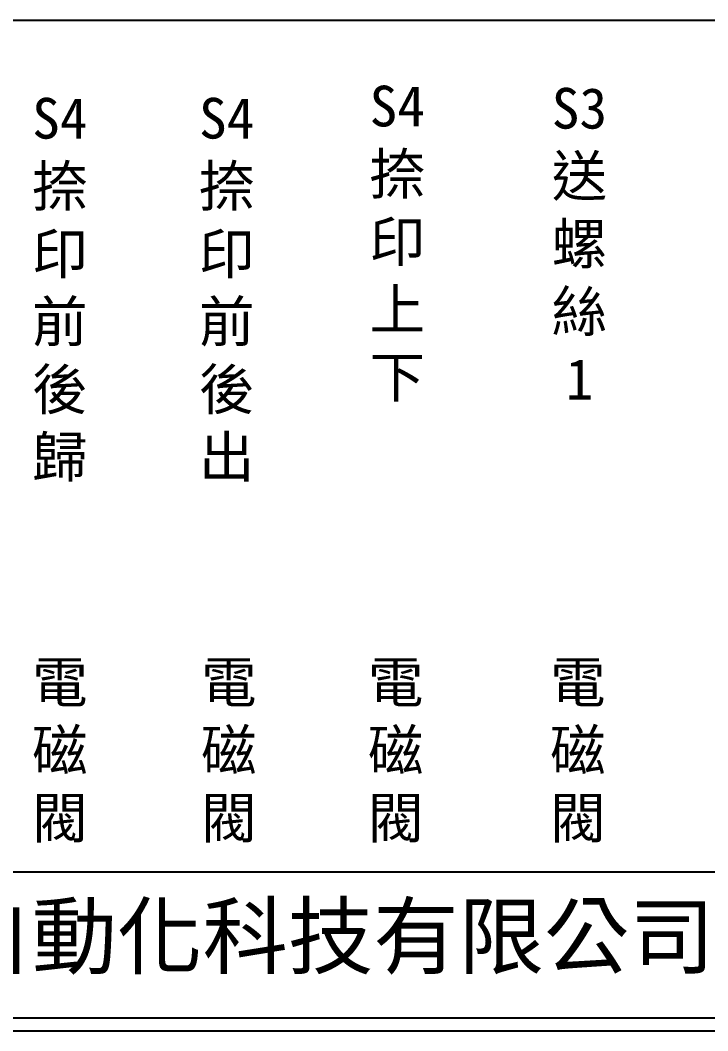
# Model space of a CAD drawing. Extents: x 926 to 1213, y 3 to 207.
# Drawn here: x 987.8 to 1053.7, y 3 to 100 of the extents above; entities that cross this region are included whole.
import ezdxf

# ---------------------------------------------------------------- set-up
doc = ezdxf.new("R2010")
doc.units = 0
doc.layers.add('圖框層', color=7, linetype='CONTINUOUS')
doc.layers.add('標尺寸層', color=3, linetype='CONTINUOUS')
doc.styles.add('CNS', font='romanc.shx', dxfattribs={"bigfont": 'chineset.shx'})
doc.styles.add('STSL', font='kaiu.ttf')

msp = doc.modelspace()

# ---------------------------------------------------------------- linework, layer by layer
at = {"layer": '圖框層', "color": 0}
for p, q in [((926.992, 18.25), (1211.493, 18.25)), ((926.992, 4.25), (1211.493, 4.25)), ((925.742, 3), (1212.742, 3))]:
    msp.add_line(p, q, dxfattribs=at)
at = {"layer": '標尺寸層', "color": 0}
msp.add_line((930.49, 99.958), (1208.361, 99.958), dxfattribs=at)

# ---------------------------------------------------------------- texts
at = {"layer": '圖框層', "color": 0, "style": 'STSL'}
msp.add_text('泓陞自動化科技有限公司', height=6, dxfattribs=at).set_placement((964.346, 9.076))
at = {"layer": '標尺寸層', "color": 0, "char_height": 3.9, "width": 2.84806, "attachment_point": 5, "style": 'CNS'}
for s, insert in [('{\\fDFKai-SB|b0|i0|c136|p65;S4捺印上下}', (1023.936, 78.507)), ('{\\fDFKai-SB|b0|i0|c136|p65;S3送螺絲1}', (1041.402, 78.507)), ('{\\fDFKai-SB|b0|i0|c136|p65;S4\\P捺印前後歸}', (991.587, 74.094)), ('{\\fDFKai-SB|b0|i0|c136|p65;S4\\P捺印前後出}', (1007.586, 74.094)), ('{\\fDFKai-SB|b0|i0|c136|p65;電磁閥}', (991.587, 29.715)), ('{\\fDFKai-SB|b0|i0|c136|p65;電磁閥}', (1007.785, 29.715)), ('{\\fDFKai-SB|b0|i0|c136|p65;電磁閥}', (1023.783, 29.715)), ('{\\fDFKai-SB|b0|i0|c136|p65;電磁閥}', (1041.249, 29.715))]:
    msp.add_mtext(s, dxfattribs=dict(at, insert=insert))

doc.saveas('drawing.dxf')
